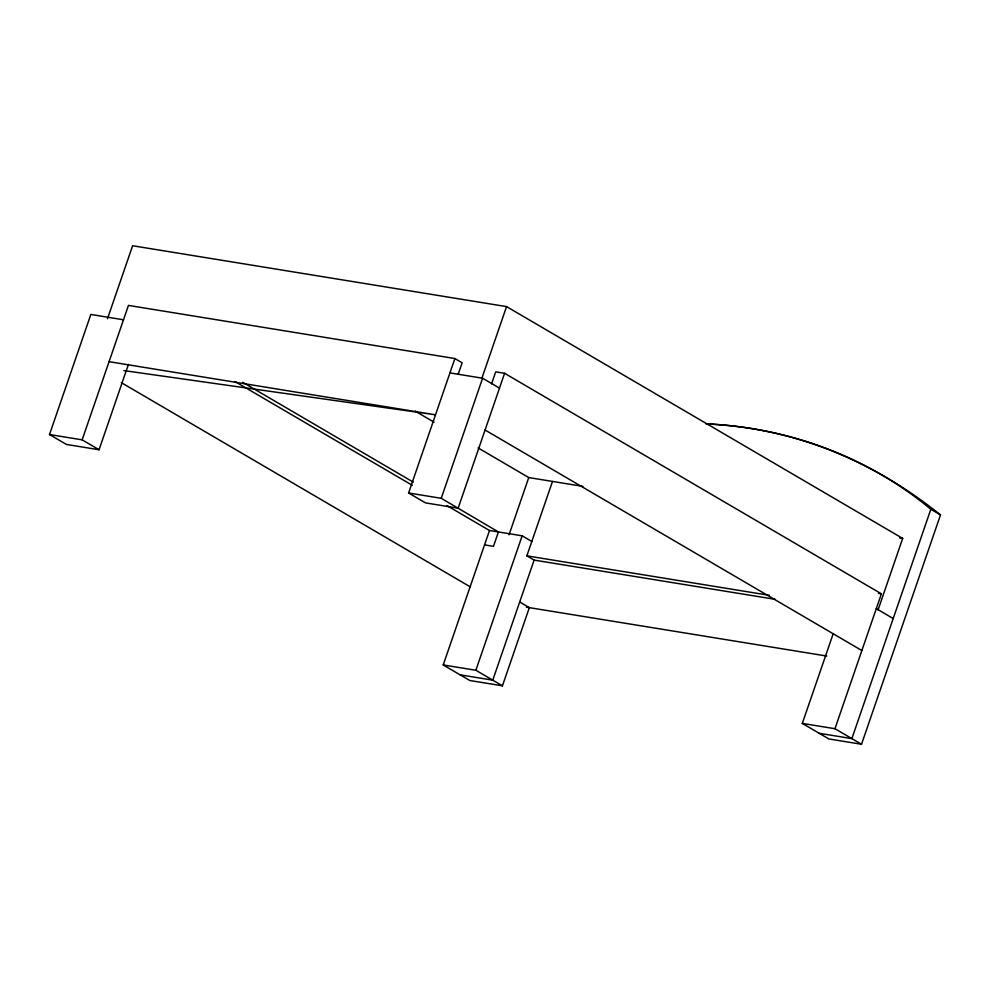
<?xml version="1.0" encoding="UTF-8"?>
<svg xmlns="http://www.w3.org/2000/svg" width="990" height="990" viewBox="0 0 990 990"><rect width="100%" height="100%" fill="white"/><g stroke="black" fill="none" stroke-linecap="round" stroke-linejoin="round"><path stroke-width="1.49" d="M128.44 364.394L99.05 449.745L66.404 444.436L49.5 434.536L90.845 314.461L123.49 319.782M107.502 318.693L132.623 245.743L506.558 306.603L902.682 538.424L878.068 609.927M99.05 449.745L82.145 439.845L128.44 305.403L454.893 358.541L462.132 362.786L458.172 374.282M491.585 383.798L495.693 371.856L504.591 373.304L458.147 508.192L425.502 502.883L408.598 492.983L454.893 358.541M481.932 378.093L506.558 306.603M484.555 544.884L493.466 546.332L498.416 531.952L441.243 498.304L482.588 378.229L449.943 372.908M519.688 601.994L529.341 607.65L502.425 685.81L469.78 680.501L443.211 664.958L489.506 530.504L446.898 505.568M509.058 534.749L528.747 477.564L478.071 447.901M502.425 685.81L475.856 670.267L522.151 535.813L489.506 530.504M775.133 599.321L534.117 560.093L526.866 555.848L552.494 481.425M534.117 560.093L492.772 680.155L460.127 674.846M705.833 423.745A702.888 506.769 -59.7 0 1 930.835 509.256L940.5 514.911L861.523 744.257L828.877 738.948L802.308 723.405L833.196 633.711M861.523 744.257L834.954 728.714L881.397 593.827L504.591 373.304M930.835 509.256L851.87 738.614L819.225 733.293M123.874 370.594L435.513 414.81L109.061 361.684M528.747 477.564L582.937 486.387M899.638 537.929L902.682 538.424M49.5 434.536L82.145 439.845M408.598 492.983L441.243 498.304M878.439 593.344L881.397 593.827M526.866 555.848L769.416 595.324M526.383 607.167L826.811 656.061M443.211 664.958L475.856 670.267M802.308 723.405L834.954 728.714M482.588 378.229L499.492 388.117M876.298 608.64L893.203 618.54M485.063 430.019L861.869 650.541M415.379 411.221L434.053 422.148M522.151 535.813L531.816 541.468M242.773 382.338L413.201 482.081M235.199 381.67L412.286 485.298M121.287 382.623L470.126 586.785M708.778 424.128A674.178 501.386 -84.7 0 1 940.5 514.911"/></g></svg>
